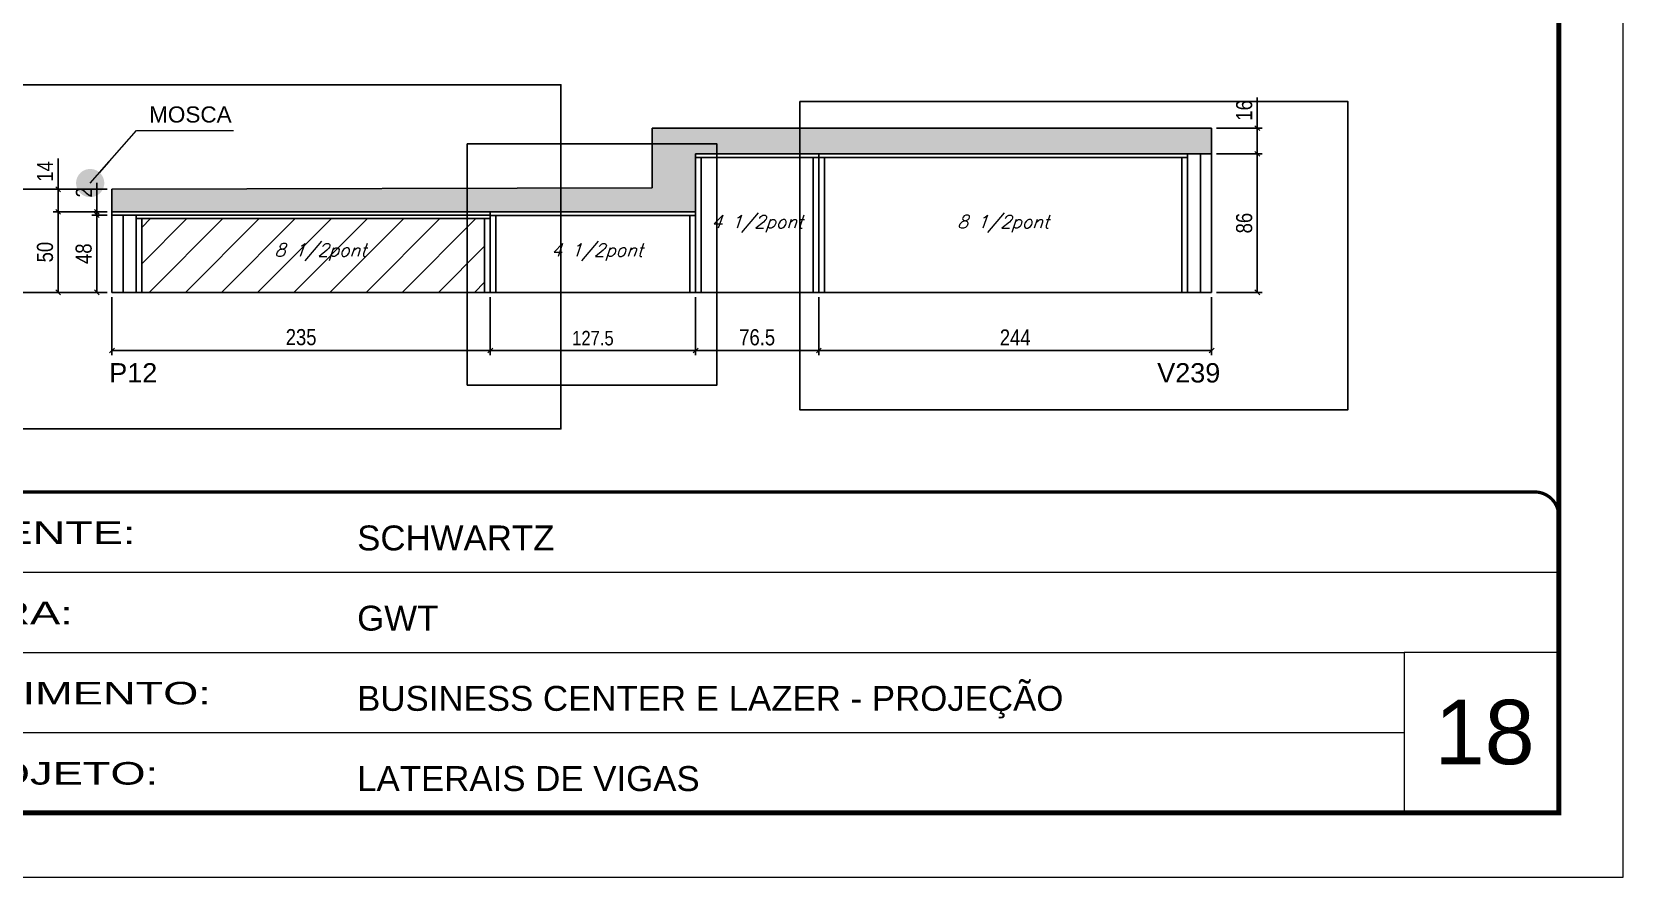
# Model space of a CAD drawing. Extents: x 2603 to 22413, y 1253 to 30260.
# Drawn here: x 4698 to 5686, y 24225 to 24750 of the extents above; entities that cross this region are included whole.
import ezdxf

# ---------------------------------------------------------------- set-up
doc = ezdxf.new("R2010")
doc.units = 0
doc.linetypes.add('CONTINUO', pattern=[0])
doc.linetypes.add('DASHED', pattern=[0.75, 0.5, -0.25])
for name, color, linetype in [('5', 5, 'Continuous'), ('COTA', 241, 'Continuous'), ('Painéis', 200, 'Continuous'), ('SARR_2.2x7', 40, 'Continuous'), ('SARR_3.5x7', 81, 'Continuous'), ('texto', 7, 'Continuous')]:
    doc.layers.add(name, color=color, linetype=linetype)
for name, color, linetype, lineweight in [('CARIMBO', 255, 'Continuous', 9), ('Folhas', 255, 'Continuous', 9), ('Hachura', 251, 'Continuous', 9), ('SARRAFO DE PRESSAO', 251, 'DASHED', 9)]:
    doc.layers.add(name, color=color, linetype=linetype, lineweight=lineweight)
doc.styles.add('ARIAL', font='arial.ttf')
doc.styles.add('COTA TECNICA', font='techl___.ttf', dxfattribs={"height": 10})
doc.styles.add('COTA TECNICA-50', font='techl___.ttf', dxfattribs={"height": 9})
doc.styles.add('Romans', font='romans.shx')
doc.styles.get("Standard").update_dxf_attribs({"font": 'arial.ttf'})
doc.styles.add('Tecnologia', font='')
doc.styles.get('Tecnologia').set_extended_font_data('Forgotten Futurist')
doc.dimstyles.new('3x', dxfattribs={"dimtxt": 10, "dimasz": 5, "dimexe": 7, "dimexo": 5, "dimgap": 4, "dimtad": 1, "dimdec": 4, "dimlfac": 0.333333, "dimdsep": 46, "dimtxsty": 'Standard', "dimblk": 'DOT', "dimcen": 0.09, "dimclrd": 1, "dimclre": 1, "dimclrt": 2, "dimadec": 0, "dimazin": 2, "dimtfac": 1, "dimtdec": 4, "dimtmove": 0, "dimatfit": 3, "dimldrblk": 'DOT', "dimfxl": 1, "dimtolj": 1, "dimtzin": 0, "dimlwd": 9, "dimlwe": 9, "dimarcsym": 0})
doc.dimstyles.new('COTA PAINEL-50', dxfattribs={"dimtxt": 9, "dimasz": 3, "dimexe": 3, "dimexo": 3, "dimgap": 3, "dimtad": 1, "dimdec": 1, "dimzin": 12, "dimdsep": 46, "dimtxsty": 'COTA TECNICA-50', "dimblk1": 'OBLIQUE', "dimblk2": 'OBLIQUE', "dimsah": 1, "dimcen": 0.9, "dimclrd": 4, "dimclre": 4, "dimclrt": 240, "dimadec": 1, "dimazin": 3, "dimtfac": 1, "dimtdec": 1, "dimtmove": 0, "dimatfit": 3, "dimfxl": 1, "dimtolj": 1, "dimtzin": 12, "dimarcsym": 0})
doc.dimstyles.new('PAINEL', dxfattribs={"dimtxt": 10, "dimasz": 3, "dimexe": 3, "dimexo": 3, "dimgap": 3, "dimtad": 1, "dimdec": 1, "dimzin": 12, "dimdsep": 46, "dimtxsty": 'COTA TECNICA', "dimblk1": 'OBLIQUE', "dimblk2": 'OBLIQUE', "dimsah": 1, "dimcen": 0.9, "dimclrd": 4, "dimclre": 4, "dimclrt": 240, "dimadec": 1, "dimazin": 3, "dimtfac": 1, "dimtdec": 1, "dimtmove": 0, "dimatfit": 3, "dimfxl": 1, "dimtolj": 1, "dimtzin": 12, "dimarcsym": 0})

# ---------------------------------------------------------------- blocks, each defined once
blk = doc.blocks.new('9999999999')
at = {"color": 30, "linetype": 'CONTINUO'}
for p, q in [((98564.56, 34379.64), (99583.98, 34379.64)), ((98564.56, 34329.83), (99487.98, 34329.83)), ((99583.98, 34329.83), (99487.98, 34329.83)), ((99487.98, 34329.83), (99487.98, 34230.21)), ((98564.56, 34280.02), (99487.98, 34280.02))]:
    blk.add_line(p, q, dxfattribs=at)
at = {"color": 30, "linetype": 'CONTINUO', "const_width": 2}
blk.add_lwpolyline([(99583.98, 34230.21), (99583.98, 34414.45, 0.414214), (99568.98, 34429.45), (98228.98, 34429.45, 0.414214), (98213.98, 34414.45), (98213.98, 34245.21, 0.414214), (98228.98, 34230.21), (99583.98, 34230.21)], format="xyb", dxfattribs=at)
at = {"layer": 'Folhas'}
blk.add_lwpolyline([(98138.98, 34190.21), (99623.98, 34190.21), (99623.98, 35240.21), (98138.98, 35240.21)], close=True, dxfattribs=at)
at = {"layer": 'Folhas', "color": 30, "const_width": 3}
blk.add_lwpolyline([(98213.98, 34230.21), (99583.98, 34230.21), (99583.98, 35200.21), (98213.98, 35200.21)], close=True, dxfattribs=at)
at = {"color": 7, "linetype": 'Continuous', "ltscale": 5, "style": 'ARIAL'}
for s, height, p in [('SCHWARTZ', 15.483, (98837.68, 34393.13)), ('GWT', 15.483, (98837.68, 34343.32)), ('BUSINESS CENTER E LAZER - PROJEÇÃO', 15.4829, (98837.68, 34293.51)), ('LATERAIS DE VIGAS', 15.4829, (98837.68, 34243.7))]:
    blk.add_text(s, height=height, dxfattribs=at).set_placement(p)
at = {"layer": 'Folhas', "color": 7, "style": 'Tecnologia', "width": 1.5}
for s, p in [('CLIENTE:', (98573.65, 34397.17)), ('OBRA:', (98573.65, 34347.31)), ('PAVIMENTO:', (98573.65, 34297.5)), ('PROJETO:', (98573.65, 34247.69))]:
    blk.add_text(s, height=14, dxfattribs=at).set_placement(p)
blk = doc.blocks.new('_Oblique')
at = {"color": 0, "linetype": 'ByBlock', "lineweight": -2}
blk.add_line((-0.5, -0.5), (0.5, 0.5), dxfattribs=at)
blk = doc.blocks.new('*D499')
at = {"layer": 'COTA', "color": 4, "linetype": 'ByBlock', "lineweight": -2, "transparency": 16777216}
for p, q in [((4982.86, 24585.08), (4982.86, 24548.99)), ((5110.36, 24585.08), (5110.36, 24548.99)), ((4982.86, 24551.99), (5110.36, 24551.99))]:
    blk.add_line(p, q, dxfattribs=at)
at = {"layer": 'Defpoints', "color": 0, "linetype": 'ByBlock', "transparency": 16777216}
for p in [(4982.86, 24588.08), (5110.36, 24588.08), (5110.36, 24551.99)]:
    blk.add_point(p, dxfattribs=at)
at = {"layer": 'COTA', "color": 4, "linetype": 'ByBlock', "lineweight": -2, "transparency": 16777216, "xscale": 3, "yscale": 3, "zscale": 3, "rotation": 180}
blk.add_blockref('_Oblique', (4982.86, 24551.99), dxfattribs=at)
at = {"layer": 'COTA', "color": 4, "linetype": 'ByBlock', "lineweight": -2, "transparency": 16777216, "xscale": 3, "yscale": 3, "zscale": 3}
blk.add_blockref('_Oblique', (5110.36, 24551.99), dxfattribs=at)
at = {"layer": 'COTA', "color": 240, "linetype": 'ByBlock', "transparency": 16777216, "insert": (5046.61, 24559.59), "char_height": 9, "attachment_point": 5, "style": 'COTA TECNICA-50'}
blk.add_mtext('\\A1;127.5', dxfattribs=at)
blk = doc.blocks.new('*D2695')
at = {"layer": 'COTA', "color": 4, "linetype": 'ByBlock', "lineweight": -2, "transparency": 16777216}
for p, q in [((4747.86, 24585.08), (4747.86, 24548.99)), ((4982.86, 24585.08), (4982.86, 24548.99)), ((4982.86, 24551.99), (4747.86, 24551.99))]:
    blk.add_line(p, q, dxfattribs=at)
at = {"layer": 'Defpoints', "color": 0, "linetype": 'ByBlock', "transparency": 16777216}
for p in [(4747.86, 24588.08), (4982.86, 24588.08), (4747.86, 24551.99)]:
    blk.add_point(p, dxfattribs=at)
at = {"layer": 'COTA', "color": 4, "linetype": 'ByBlock', "lineweight": -2, "transparency": 16777216, "xscale": 3, "yscale": 3, "zscale": 3, "rotation": 180}
blk.add_blockref('_Oblique', (4747.86, 24551.99), dxfattribs=at)
at = {"layer": 'COTA', "color": 4, "linetype": 'ByBlock', "lineweight": -2, "transparency": 16777216, "xscale": 3, "yscale": 3, "zscale": 3}
blk.add_blockref('_Oblique', (4982.86, 24551.99), dxfattribs=at)
at = {"layer": 'COTA', "color": 240, "linetype": 'ByBlock', "transparency": 16777216, "insert": (4865.36, 24560.21), "char_height": 10, "attachment_point": 5, "style": 'COTA TECNICA'}
blk.add_mtext('\\A1;235', dxfattribs=at)
blk = doc.blocks.new('*D2696')
at = {"layer": 'COTA', "color": 4, "linetype": 'ByBlock', "lineweight": -2, "transparency": 16777216}
for p, q in [((5110.36, 24585.08), (5110.36, 24548.99)), ((5186.86, 24585.08), (5186.86, 24548.99)), ((5110.36, 24551.99), (5186.86, 24551.99))]:
    blk.add_line(p, q, dxfattribs=at)
at = {"layer": 'Defpoints', "color": 0, "linetype": 'ByBlock', "transparency": 16777216}
for p in [(5110.36, 24588.08), (5186.86, 24588.08), (5186.86, 24551.99)]:
    blk.add_point(p, dxfattribs=at)
at = {"layer": 'COTA', "color": 4, "linetype": 'ByBlock', "lineweight": -2, "transparency": 16777216, "xscale": 3, "yscale": 3, "zscale": 3, "rotation": 180}
blk.add_blockref('_Oblique', (5110.36, 24551.99), dxfattribs=at)
at = {"layer": 'COTA', "color": 4, "linetype": 'ByBlock', "lineweight": -2, "transparency": 16777216, "xscale": 3, "yscale": 3, "zscale": 3}
blk.add_blockref('_Oblique', (5186.86, 24551.99), dxfattribs=at)
at = {"layer": 'COTA', "color": 240, "linetype": 'ByBlock', "transparency": 16777216, "insert": (5148.61, 24560.1), "char_height": 10, "attachment_point": 5, "style": 'COTA TECNICA'}
blk.add_mtext('\\A1;76.5', dxfattribs=at)
blk = doc.blocks.new('*D2697')
at = {"layer": 'COTA', "color": 4, "linetype": 'ByBlock', "lineweight": -2, "transparency": 16777216}
for p, q in [((5186.86, 24585.08), (5186.86, 24548.99)), ((5430.86, 24585.08), (5430.86, 24548.99)), ((5186.86, 24551.99), (5430.86, 24551.99))]:
    blk.add_line(p, q, dxfattribs=at)
at = {"layer": 'Defpoints', "color": 0, "linetype": 'ByBlock', "transparency": 16777216}
for p in [(5186.86, 24588.08), (5430.86, 24588.08), (5430.86, 24551.99)]:
    blk.add_point(p, dxfattribs=at)
at = {"layer": 'COTA', "color": 4, "linetype": 'ByBlock', "lineweight": -2, "transparency": 16777216, "xscale": 3, "yscale": 3, "zscale": 3, "rotation": 180}
blk.add_blockref('_Oblique', (5186.86, 24551.99), dxfattribs=at)
at = {"layer": 'COTA', "color": 4, "linetype": 'ByBlock', "lineweight": -2, "transparency": 16777216, "xscale": 3, "yscale": 3, "zscale": 3}
blk.add_blockref('_Oblique', (5430.86, 24551.99), dxfattribs=at)
at = {"layer": 'COTA', "color": 240, "linetype": 'ByBlock', "transparency": 16777216, "insert": (5308.86, 24560.07), "char_height": 10, "attachment_point": 5, "style": 'COTA TECNICA'}
blk.add_mtext('\\A1;244', dxfattribs=at)
blk = doc.blocks.new('*D2698')
at = {"layer": 'COTA', "color": 4, "linetype": 'ByBlock', "lineweight": -2, "transparency": 16777216}
for p, q in [((5433.86, 24674.08), (5462.24, 24674.08)), ((5459.24, 24674.08), (5459.24, 24588.08)), ((5433.86, 24588.08), (5462.24, 24588.08))]:
    blk.add_line(p, q, dxfattribs=at)
at = {"layer": 'Defpoints', "color": 0, "linetype": 'ByBlock', "transparency": 16777216}
for p in [(5430.86, 24674.08), (5430.86, 24588.08), (5459.24, 24588.08)]:
    blk.add_point(p, dxfattribs=at)
at = {"layer": 'COTA', "color": 4, "linetype": 'ByBlock', "lineweight": -2, "transparency": 16777216, "xscale": 3, "yscale": 3, "zscale": 3}
for p, rotation in [((5459.24, 24674.08), 90), ((5459.24, 24588.08), 270)]:
    blk.add_blockref('_Oblique', p, dxfattribs=dict(at, rotation=rotation))
at = {"layer": 'COTA', "color": 240, "linetype": 'ByBlock', "transparency": 16777216, "insert": (5451.12, 24631.08), "char_height": 10, "attachment_point": 5, "rotation": 90, "style": 'COTA TECNICA'}
blk.add_mtext('\\A1;86', dxfattribs=at)
blk = doc.blocks.new('*D2699')
at = {"layer": 'COTA', "color": 4, "linetype": 'ByBlock', "lineweight": -2, "transparency": 16777216}
for p, q in [((5459.24, 24690.08), (5459.24, 24709.1)), ((5433.86, 24690.08), (5462.24, 24690.08)), ((5459.24, 24674.08), (5459.24, 24690.08)), ((5433.86, 24674.08), (5462.24, 24674.08))]:
    blk.add_line(p, q, dxfattribs=at)
at = {"layer": 'Defpoints', "color": 0, "linetype": 'ByBlock', "transparency": 16777216}
for p in [(5430.86, 24690.08), (5459.24, 24690.08), (5430.86, 24674.08)]:
    blk.add_point(p, dxfattribs=at)
at = {"layer": 'COTA', "color": 4, "linetype": 'ByBlock', "lineweight": -2, "transparency": 16777216, "xscale": 3, "yscale": 3, "zscale": 3}
for p, rotation in [((5459.24, 24690.08), 90), ((5459.24, 24674.08), 270)]:
    blk.add_blockref('_Oblique', p, dxfattribs=dict(at, rotation=rotation))
at = {"layer": 'COTA', "color": 240, "linetype": 'ByBlock', "transparency": 16777216, "insert": (5451.14, 24701.09), "char_height": 10, "attachment_point": 5, "rotation": 90, "style": 'COTA TECNICA'}
blk.add_mtext('\\A1;16', dxfattribs=at)
blk = doc.blocks.new('*D2771')
at = {"layer": 'COTA', "color": 4, "linetype": 'ByBlock', "lineweight": -2, "transparency": 16777216}
for p, q in [((4744.86, 24638.08), (4711.43, 24638.08)), ((4714.43, 24638.08), (4714.43, 24588.08)), ((4744.86, 24588.08), (4711.43, 24588.08))]:
    blk.add_line(p, q, dxfattribs=at)
at = {"layer": 'Defpoints', "color": 0, "linetype": 'ByBlock', "transparency": 16777216}
for p in [(4747.86, 24638.08), (4714.43, 24588.08), (4747.86, 24588.08)]:
    blk.add_point(p, dxfattribs=at)
at = {"layer": 'COTA', "color": 4, "linetype": 'ByBlock', "lineweight": -2, "transparency": 16777216, "xscale": 3, "yscale": 3, "zscale": 3}
for p, rotation in [((4714.43, 24638.08), 90), ((4714.43, 24588.08), 270)]:
    blk.add_blockref('_Oblique', p, dxfattribs=dict(at, rotation=rotation))
at = {"layer": 'COTA', "color": 240, "linetype": 'ByBlock', "transparency": 16777216, "insert": (4706.32, 24613.08), "char_height": 10, "attachment_point": 5, "rotation": 90, "style": 'COTA TECNICA'}
blk.add_mtext('\\A1;50', dxfattribs=at)
blk = doc.blocks.new('*D2772')
at = {"layer": 'COTA', "color": 4, "linetype": 'ByBlock', "lineweight": -2, "transparency": 16777216}
for p, q in [((4714.43, 24652.08), (4714.43, 24671.2)), ((4744.86, 24652.08), (4711.43, 24652.08)), ((4714.43, 24638.08), (4714.43, 24652.08)), ((4744.86, 24638.08), (4711.43, 24638.08))]:
    blk.add_line(p, q, dxfattribs=at)
at = {"layer": 'Defpoints', "color": 0, "linetype": 'ByBlock', "transparency": 16777216}
for p in [(4714.43, 24652.08), (4747.86, 24652.08), (4747.86, 24638.08)]:
    blk.add_point(p, dxfattribs=at)
at = {"layer": 'COTA', "color": 4, "linetype": 'ByBlock', "lineweight": -2, "transparency": 16777216, "xscale": 3, "yscale": 3, "zscale": 3}
for p, rotation in [((4714.43, 24652.08), 90), ((4714.43, 24638.08), 270)]:
    blk.add_blockref('_Oblique', p, dxfattribs=dict(at, rotation=rotation))
at = {"layer": 'COTA', "color": 240, "linetype": 'ByBlock', "transparency": 16777216, "insert": (4706.35, 24663.14), "char_height": 10, "attachment_point": 5, "rotation": 90, "style": 'COTA TECNICA'}
blk.add_mtext('\\A1;14', dxfattribs=at)
blk = doc.blocks.new('*D2773')
at = {"layer": 'COTA', "color": 4, "linetype": 'ByBlock', "lineweight": -2, "transparency": 16777216}
for p, q in [((4744.86, 24636.08), (4735.44, 24636.08)), ((4738.44, 24588.08), (4738.44, 24636.08)), ((4744.86, 24588.08), (4735.44, 24588.08))]:
    blk.add_line(p, q, dxfattribs=at)
at = {"layer": 'Defpoints', "color": 0, "linetype": 'ByBlock', "transparency": 16777216}
for p in [(4738.44, 24636.08), (4747.86, 24636.08), (4747.86, 24588.08)]:
    blk.add_point(p, dxfattribs=at)
at = {"layer": 'COTA', "color": 4, "linetype": 'ByBlock', "lineweight": -2, "transparency": 16777216, "xscale": 3, "yscale": 3, "zscale": 3}
for p, rotation in [((4738.44, 24636.08), 90), ((4738.44, 24588.08), 270)]:
    blk.add_blockref('_Oblique', p, dxfattribs=dict(at, rotation=rotation))
at = {"layer": 'COTA', "color": 240, "linetype": 'ByBlock', "transparency": 16777216, "insert": (4730.34, 24612.08), "char_height": 10, "attachment_point": 5, "rotation": 90, "style": 'COTA TECNICA'}
blk.add_mtext('\\A1;48', dxfattribs=at)
blk = doc.blocks.new('*D2774')
at = {"layer": 'COTA', "color": 4, "linetype": 'ByBlock', "lineweight": -2, "transparency": 16777216}
for p, q in [((4738.44, 24638.08), (4738.44, 24656.19)), ((4744.86, 24638.08), (4735.44, 24638.08)), ((4744.86, 24636.08), (4735.44, 24636.08)), ((4738.44, 24636.08), (4738.44, 24638.08)), ((4738.44, 24636.08), (4738.44, 24633.08))]:
    blk.add_line(p, q, dxfattribs=at)
at = {"layer": 'Defpoints', "color": 0, "linetype": 'ByBlock', "transparency": 16777216}
for p in [(4738.44, 24638.08), (4747.86, 24638.08), (4747.86, 24636.08)]:
    blk.add_point(p, dxfattribs=at)
at = {"layer": 'COTA', "color": 4, "linetype": 'ByBlock', "lineweight": -2, "transparency": 16777216, "xscale": 3, "yscale": 3, "zscale": 3}
for p, rotation in [((4738.44, 24638.08), 270), ((4738.44, 24636.08), 90)]:
    blk.add_blockref('_Oblique', p, dxfattribs=dict(at, rotation=rotation))
at = {"layer": 'COTA', "color": 240, "linetype": 'ByBlock', "transparency": 16777216, "insert": (4730.44, 24650.14), "char_height": 10, "attachment_point": 5, "rotation": 90, "style": 'COTA TECNICA'}
blk.add_mtext('\\A1;2', dxfattribs=at)
blk = doc.blocks.new('*D2750')
at = {"layer": 'COTA', "color": 4, "linetype": 'ByBlock', "lineweight": -2, "transparency": 16777216}
for p, q in [((4744.86, 24652.08), (4681.84, 24652.08)), ((4684.84, 24588.08), (4684.84, 24652.08)), ((4744.86, 24588.08), (4681.84, 24588.08))]:
    blk.add_line(p, q, dxfattribs=at)
at = {"layer": 'Defpoints', "color": 0, "linetype": 'ByBlock', "transparency": 16777216}
for p in [(4684.84, 24652.08), (4747.86, 24652.08), (4747.86, 24588.08)]:
    blk.add_point(p, dxfattribs=at)
at = {"layer": 'COTA', "color": 4, "linetype": 'ByBlock', "lineweight": -2, "transparency": 16777216, "xscale": 3, "yscale": 3, "zscale": 3}
for p, rotation in [((4684.84, 24652.08), 90), ((4684.84, 24588.08), 270)]:
    blk.add_blockref('_Oblique', p, dxfattribs=dict(at, rotation=rotation))
at = {"layer": 'COTA', "color": 240, "linetype": 'ByBlock', "transparency": 16777216, "insert": (4676.73, 24620.08), "char_height": 10, "attachment_point": 5, "rotation": 90, "style": 'COTA TECNICA'}
blk.add_mtext('\\A1;64', dxfattribs=at)
blk = doc.blocks.new('_Dot')
at = {"color": 0, "linetype": 'ByBlock', "lineweight": -2}
blk.add_line((-0.5, 0), (-1, 0), dxfattribs=at)
at = {"color": 0, "linetype": 'ByBlock', "const_width": 0.5}
blk.add_lwpolyline([(-0.25, 0, 1), (0.25, 0, 1)], format="xyb", close=True, dxfattribs=at)
blk = doc.blocks.new('*D1411')
at = {"layer": 'COTA', "color": 4, "linetype": 'ByBlock', "lineweight": -2, "transparency": 16777216}
for p, q in [((4744.86, 24638.08), (4711.43, 24638.08)), ((4714.43, 24638.08), (4714.43, 24588.08)), ((4744.86, 24588.08), (4711.43, 24588.08))]:
    blk.add_line(p, q, dxfattribs=at)
at = {"layer": 'Defpoints', "color": 0, "linetype": 'ByBlock', "transparency": 16777216}
for p in [(4747.86, 24638.08), (4714.43, 24588.08), (4747.86, 24588.08)]:
    blk.add_point(p, dxfattribs=at)
at = {"layer": 'COTA', "color": 4, "linetype": 'ByBlock', "lineweight": -2, "transparency": 16777216, "xscale": 3, "yscale": 3, "zscale": 3}
for p, rotation in [((4714.43, 24638.08), 90), ((4714.43, 24588.08), 270)]:
    blk.add_blockref('_Oblique', p, dxfattribs=dict(at, rotation=rotation))
at = {"layer": 'COTA', "color": 240, "linetype": 'ByBlock', "transparency": 16777216, "insert": (4706.32, 24613.08), "char_height": 10, "attachment_point": 5, "rotation": 90, "style": 'COTA TECNICA'}
blk.add_mtext('\\A1;50', dxfattribs=at)
blk = doc.blocks.new('*D1412')
at = {"layer": 'COTA', "color": 4, "linetype": 'ByBlock', "lineweight": -2, "transparency": 16777216}
for p, q in [((4714.43, 24652.08), (4714.43, 24671.2)), ((4744.86, 24652.08), (4711.43, 24652.08)), ((4714.43, 24638.08), (4714.43, 24652.08)), ((4744.86, 24638.08), (4711.43, 24638.08))]:
    blk.add_line(p, q, dxfattribs=at)
at = {"layer": 'Defpoints', "color": 0, "linetype": 'ByBlock', "transparency": 16777216}
for p in [(4714.43, 24652.08), (4747.86, 24652.08), (4747.86, 24638.08)]:
    blk.add_point(p, dxfattribs=at)
at = {"layer": 'COTA', "color": 4, "linetype": 'ByBlock', "lineweight": -2, "transparency": 16777216, "xscale": 3, "yscale": 3, "zscale": 3}
for p, rotation in [((4714.43, 24652.08), 90), ((4714.43, 24638.08), 270)]:
    blk.add_blockref('_Oblique', p, dxfattribs=dict(at, rotation=rotation))
at = {"layer": 'COTA', "color": 240, "linetype": 'ByBlock', "transparency": 16777216, "insert": (4706.35, 24663.14), "char_height": 10, "attachment_point": 5, "rotation": 90, "style": 'COTA TECNICA'}
blk.add_mtext('\\A1;14', dxfattribs=at)
blk = doc.blocks.new('*D1413')
at = {"layer": 'COTA', "color": 4, "linetype": 'ByBlock', "lineweight": -2, "transparency": 16777216}
for p, q in [((4744.86, 24636.08), (4735.44, 24636.08)), ((4738.44, 24588.08), (4738.44, 24636.08)), ((4744.86, 24588.08), (4735.44, 24588.08))]:
    blk.add_line(p, q, dxfattribs=at)
at = {"layer": 'Defpoints', "color": 0, "linetype": 'ByBlock', "transparency": 16777216}
for p in [(4738.44, 24636.08), (4747.86, 24636.08), (4747.86, 24588.08)]:
    blk.add_point(p, dxfattribs=at)
at = {"layer": 'COTA', "color": 4, "linetype": 'ByBlock', "lineweight": -2, "transparency": 16777216, "xscale": 3, "yscale": 3, "zscale": 3}
for p, rotation in [((4738.44, 24636.08), 90), ((4738.44, 24588.08), 270)]:
    blk.add_blockref('_Oblique', p, dxfattribs=dict(at, rotation=rotation))
at = {"layer": 'COTA', "color": 240, "linetype": 'ByBlock', "transparency": 16777216, "insert": (4730.34, 24612.08), "char_height": 10, "attachment_point": 5, "rotation": 90, "style": 'COTA TECNICA'}
blk.add_mtext('\\A1;48', dxfattribs=at)
blk = doc.blocks.new('*D1414')
at = {"layer": 'COTA', "color": 4, "linetype": 'ByBlock', "lineweight": -2, "transparency": 16777216}
for p, q in [((4738.44, 24638.08), (4738.44, 24656.19)), ((4744.86, 24638.08), (4735.44, 24638.08)), ((4744.86, 24636.08), (4735.44, 24636.08)), ((4738.44, 24636.08), (4738.44, 24638.08)), ((4738.44, 24636.08), (4738.44, 24633.08))]:
    blk.add_line(p, q, dxfattribs=at)
at = {"layer": 'Defpoints', "color": 0, "linetype": 'ByBlock', "transparency": 16777216}
for p in [(4738.44, 24638.08), (4747.86, 24638.08), (4747.86, 24636.08)]:
    blk.add_point(p, dxfattribs=at)
at = {"layer": 'COTA', "color": 4, "linetype": 'ByBlock', "lineweight": -2, "transparency": 16777216, "xscale": 3, "yscale": 3, "zscale": 3}
for p, rotation in [((4738.44, 24638.08), 270), ((4738.44, 24636.08), 90)]:
    blk.add_blockref('_Oblique', p, dxfattribs=dict(at, rotation=rotation))
at = {"layer": 'COTA', "color": 240, "linetype": 'ByBlock', "transparency": 16777216, "insert": (4730.44, 24650.14), "char_height": 10, "attachment_point": 5, "rotation": 90, "style": 'COTA TECNICA'}
blk.add_mtext('\\A1;2', dxfattribs=at)
blk = doc.blocks.new('*D1415')
at = {"layer": 'COTA', "color": 4, "linetype": 'ByBlock', "lineweight": -2, "transparency": 16777216}
for p, q in [((4744.86, 24652.08), (4681.84, 24652.08)), ((4684.84, 24588.08), (4684.84, 24652.08)), ((4744.86, 24588.08), (4681.84, 24588.08))]:
    blk.add_line(p, q, dxfattribs=at)
at = {"layer": 'Defpoints', "color": 0, "linetype": 'ByBlock', "transparency": 16777216}
for p in [(4684.84, 24652.08), (4747.86, 24652.08), (4747.86, 24588.08)]:
    blk.add_point(p, dxfattribs=at)
at = {"layer": 'COTA', "color": 4, "linetype": 'ByBlock', "lineweight": -2, "transparency": 16777216, "xscale": 3, "yscale": 3, "zscale": 3}
for p, rotation in [((4684.84, 24652.08), 90), ((4684.84, 24588.08), 270)]:
    blk.add_blockref('_Oblique', p, dxfattribs=dict(at, rotation=rotation))
at = {"layer": 'COTA', "color": 240, "linetype": 'ByBlock', "transparency": 16777216, "insert": (4676.73, 24620.08), "char_height": 10, "attachment_point": 5, "rotation": 90, "style": 'COTA TECNICA'}
blk.add_mtext('\\A1;64', dxfattribs=at)

msp = doc.modelspace()

# ---------------------------------------------------------------- hatches: boundary and pattern name
at = {"layer": 'COTA', "linetype": 'ByBlock'}
h = msp.add_hatch(dxfattribs=at)
h.set_pattern_fill('AR-CONC', color=256, scale=0.03)
h.set_pattern_definition([(50, (-126418.0314, -5422.881), (5.46554007, -0.47817257), [0.5715, -6.2865]), (355, (-126418.0314, -5422.881), (-1.05730264, 5.73170536), [0.4572, -5.02921753]), (100.4514447, (-126417.576, -5422.921), (4.40823741, 5.25353256), [0.48570026, -5.34270734]), (46.1842, (-126418.0314, -5421.357), (8.13237123, -1.26126984), [0.85725, -9.42975]), (96.6355576, (-126417.354, -5421.462), (7.122124, 7.42278374), [0.7285507, -8.01406824]), (351.184151, (-126418.031, -5421.357), (7.122124, 7.42278374), [0.685799, -7.54379196]), (21, (-126417.2694, -5421.738), (4.54843174, -3.06795595), [0.5715, -6.2865]), (326, (-126417.2694, -5421.738), (1.85406085, 5.52563898), [0.4572, -5.0292]), (71.451445, (-126416.8904, -5421.9936), (6.40249258, 2.45768307), [0.48570026, -5.34269813]), (37.5, (-126418.0314, -5422.881), (0.092658098, 2.536651166), [0, -4.96824, 0, -5.1054, 0, -5.04825]), (7.5, (-126418.0314, -5422.881), (2.004589875, 3.005417245), [0, -2.91084, 0, -4.85394, 0, -1.92405]), (327.5, (-126419.7307, -5422.881), (4.067717855, -0.17186232), [0, -1.905, 0, -5.9436, 0, -7.8867]), (317.5, (-126420.4927, -5422.881), (4.44387544, 0.76279473), [0, -2.4765, 0, -3.94716, 0, -5.6007])])
h.paths.add_polyline_path([(5110.36, 24674.08), (5430.86, 24674.08), (5430.86, 24690.08), (5083.36, 24690.08), (5083.36, 24653.08), (4747.86, 24652.08), (4747.86, 24638.08), (5110.36, 24638.08)])
at = {"layer": 'Hachura', "linetype": 'ByBlock'}
h = msp.add_hatch(dxfattribs=at)
h.set_pattern_fill('ANSI31', color=256, scale=5)
h.set_pattern_definition([(45, (-126418.031, -5371.03), (-11.2253202, 11.2253202), [])])
h.paths.add_polyline_path([(4979.36, 24588.08), (4979.36, 24633.88), (4766.36, 24633.88), (4766.36, 24588.08)])

# ---------------------------------------------------------------- linework, layer by layer
at = {"layer": 'COTA', "linetype": 'ByBlock'}
for p, q in [((5083.36, 24653.08), (5083.36, 24690.08)), ((5083.36, 24690.08), (5430.86, 24690.08)), ((5430.86, 24674.08), (5430.86, 24690.08)), ((4747.86, 24652.08), (5083.36, 24653.08)), ((4747.86, 24652.08), (4747.86, 24638.08))]:
    msp.add_line(p, q, dxfattribs=at)
at = {"layer": 'COTA'}
for points in [[(4668.52, 24717.03), (5026.77, 24717.03), (5026.77, 24503.28), (4668.52, 24503.28)], [(5175.06, 24706.57), (5515.54, 24706.57), (5515.54, 24515.16), (5175.06, 24515.16)], [(4968.51, 24680.3), (5123.63, 24680.3), (5123.63, 24530.51), (4968.51, 24530.51)]]:
    msp.add_lwpolyline(points, close=True, dxfattribs=at)
at = {"layer": 'Painéis', "linetype": 'Continuous'}
for p, q in [((5110.36, 24588.08), (5110.36, 24674.08)), ((5110.36, 24674.08), (5430.86, 24674.08)), ((5186.86, 24588.08), (5186.86, 24674.08)), ((5430.86, 24588.08), (5430.86, 24674.08)), ((4747.86, 24588.08), (4747.86, 24638.08)), ((4747.86, 24638.08), (5110.36, 24638.08)), ((4747.86, 24636.08), (4982.86, 24636.08)), ((4982.86, 24588.08), (4982.86, 24638.08)), ((5430.86, 24588.08), (4747.86, 24588.08))]:
    msp.add_line(p, q, dxfattribs=at)
at = {"layer": 'SARR_2.2x7', "linetype": 'Continuous'}
for p, q in [((5110.36, 24671.88), (5186.86, 24671.88)), ((5415.86, 24671.88), (5186.86, 24671.88)), ((5423.86, 24674.08), (5423.86, 24588.08)), ((4754.86, 24636.08), (4754.86, 24588.08)), ((4762.86, 24633.88), (4982.86, 24633.88)), ((4982.86, 24635.88), (5110.36, 24635.88))]:
    msp.add_line(p, q, dxfattribs=at)
at = {"layer": 'SARR_3.5x7'}
for p, q in [((5113.86, 24671.88), (5113.86, 24588.08)), ((5183.36, 24671.88), (5183.36, 24588.08)), ((5190.36, 24671.88), (5190.36, 24588.08)), ((5412.36, 24671.88), (5412.36, 24588.08)), ((5415.86, 24674.08), (5415.86, 24588.08)), ((4762.86, 24636.08), (4762.86, 24588.08)), ((4766.36, 24633.88), (4766.36, 24588.08)), ((4979.36, 24633.88), (4979.36, 24588.08)), ((4986.36, 24635.88), (4986.36, 24588.08)), ((5106.86, 24635.88), (5106.86, 24588.08))]:
    msp.add_line(p, q, dxfattribs=at)

# ---------------------------------------------------------------- block references
at = {"layer": 'SARRAFO DE PRESSAO', "color": 6, "linetype": 'ByBlock'}
msp.add_blockref('9999999999', (-93937.51, -9965.33), dxfattribs=at)

# ---------------------------------------------------------------- texts
at = {"layer": '5', "linetype": 'Continuous'}
for s, p in [('P12', (4746.2, 24532.1)), ('V239', (5397.08, 24532.1))]:
    msp.add_text(s, height=12, rotation=0.00004, dxfattribs=at).set_placement(p)
at = {"layer": 'CARIMBO', "style": 'ARIAL'}
for s, height, p in [('MOSCA', 10, (4770.98, 24693.55)), ('18', 40, (5569.33, 24295.02))]:
    msp.add_text(s, height=height, dxfattribs=at).set_placement(p)
at = {"layer": 'texto', "color": 2, "char_height": 8, "attachment_point": 5, "style": 'Romans'}
for s, insert in [('{\\Q19;\\C256;4 1/2pont}', (5148.61, 24630.58)), ('{\\Q19;\\C256;8 1/2pont}', (5301.36, 24630.58)), ('{\\Q19;\\C256;8 1/2pont}', (4877.36, 24613.08)), ('{\\Q19;\\C256;4 1/2pont}', (5049.11, 24613.08))]:
    msp.add_mtext(s, dxfattribs=dict(at, insert=insert))

# ---------------------------------------------------------------- dimensions: what is measured, and where the dimension line sits
at = {"layer": 'COTA', "linetype": 'ByBlock'}
for base, p1, p2, angle, picture, middle in [((5459.24, 24690.08), (5430.86, 24674.08), (5430.86, 24690.08), 90, '*D2699', (5451.14, 24701.09)), ((4714.43, 24652.08), (4747.86, 24638.08), (4747.86, 24652.08), 90, '*D2772', (4706.35, 24663.14)), ((4714.43, 24652.08), (4747.86, 24638.08), (4747.86, 24652.08), 90, '*D1412', (4706.35, 24663.14)), ((5459.24, 24588.08), (5430.86, 24674.08), (5430.86, 24588.08), 90, '*D2698', (5451.12, 24631.08)), ((4684.84, 24652.08), (4747.86, 24588.08), (4747.86, 24652.08), 90, '*D2750', (4676.73, 24620.08)), ((4684.84, 24652.08), (4747.86, 24588.08), (4747.86, 24652.08), 90, '*D1415', (4676.73, 24620.08)), ((4738.44, 24638.08), (4747.86, 24636.08), (4747.86, 24638.08), 90, '*D2774', (4730.44, 24650.14)), ((4738.44, 24638.08), (4747.86, 24636.08), (4747.86, 24638.08), 90, '*D1414', (4730.44, 24650.14)), ((4714.43, 24588.08), (4747.86, 24638.08), (4747.86, 24588.08), 90, '*D2771', (4706.32, 24613.08)), ((4714.43, 24588.08), (4747.86, 24638.08), (4747.86, 24588.08), 90, '*D1411', (4706.32, 24613.08)), ((4738.44, 24636.08), (4747.86, 24588.08), (4747.86, 24636.08), 90, '*D2773', (4730.34, 24612.08)), ((4738.44, 24636.08), (4747.86, 24588.08), (4747.86, 24636.08), 90, '*D1413', (4730.34, 24612.08)), ((4747.86, 24551.99), (4982.86, 24588.08), (4747.86, 24588.08), 180, '*D2695', (4865.36, 24560.21))]:
    dim = msp.add_linear_dim(base=base, p1=p1, p2=p2, angle=angle, dimstyle='PAINEL', dxfattribs=at)
    dim.commit()
    dim.dimension.update_dxf_attribs({"geometry": picture, "text_midpoint": middle})
dim = msp.add_linear_dim(base=(5110.36, 24551.99), p1=(4982.86, 24588.08), p2=(5110.36, 24588.08), angle=180, dimstyle='COTA PAINEL-50', override={"dimarcsym": 1}, dxfattribs=at)
dim.commit()
dim.dimension.update_dxf_attribs({"geometry": '*D499', "text_midpoint": (5046.61, 24559.59)})
dim = msp.add_linear_dim(base=(5186.86, 24551.99), p1=(5110.36, 24588.08), p2=(5186.86, 24588.08), dimstyle='PAINEL', dxfattribs=at)
dim.commit()
dim.dimension.update_dxf_attribs({"geometry": '*D2696', "text_midpoint": (5148.61, 24560.1)})
dim = msp.add_linear_dim(base=(5430.86, 24551.99), p1=(5186.86, 24588.08), p2=(5430.86, 24588.08), dimstyle='PAINEL', override={"dimtmove": 1}, dxfattribs=at)
dim.commit()
dim.dimension.update_dxf_attribs({"geometry": '*D2697', "text_midpoint": (5308.86, 24560.07)})

# ---------------------------------------------------------------- leaders
at = {"layer": 'Hachura'}
msp.add_leader([(4734.35, 24655.95), (4763.2, 24688.55), (4823.27, 24688.55)], dimstyle='3x', override={"dimasz": 17.5, "dimgap": 4, "dimtad": 0}, dxfattribs=at)

doc.saveas('drawing.dxf')
